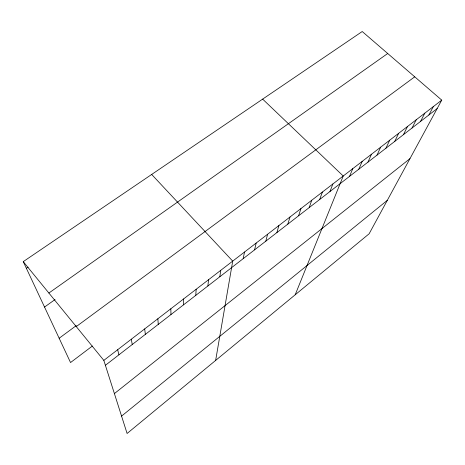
<?xml version="1.0" encoding="UTF-8"?>
<svg xmlns="http://www.w3.org/2000/svg" width="465" height="465" viewBox="0 0 465 465"><rect width="100%" height="100%" fill="white"/><g stroke="black" fill="none" stroke-linecap="round" stroke-linejoin="round"><path stroke-width="0.7" d="M183.46 304.889L183.605 298.937M195.771 295.362L196.172 289.259M207.89 285.981L208.541 279.732M219.829 276.745L220.718 270.351M215.638 360.427L232.709 261.121L151.677 174.451M243.172 258.68L244.52 252.024M254.582 249.85L256.151 243.067M265.829 241.149L267.608 234.244M276.908 232.576L278.89 225.554M287.829 224.124L290.009 216.986M298.588 215.795L300.965 208.553M309.196 207.588L311.759 200.235M319.658 199.497L322.402 192.039M329.97 191.516L332.888 183.966M295.194 294.781L343.228 176.003L262.644 99.121M349.529 176.38L352.778 168.65M358.8 169.208L362.2 161.39M367.954 162.122L371.5 154.223M376.993 155.13L380.684 147.155M385.915 148.225L389.746 140.174M394.727 141.407L398.691 133.286M403.428 134.676L407.52 126.486M412.019 128.026L416.239 119.772M420.5 121.458L424.853 113.14M428.881 114.977L433.351 106.59M441.75 100.126L369.14 233.773L127.096 433.479L103.829 360.375L23.25 261.632L362.229 31.521L441.75 100.126L103.829 360.375M121.568 416.099L387.293 200.357M114.402 393.588L409.961 158.635M105.398 365.292L437.164 108.572M92.384 346.03L70.541 362.549L23.25 261.632M59.154 338.241L76.283 325.61M76.26 326.593L414.734 76.818M44.535 307.051L55.068 299.536M48.883 293.043L387.711 53.504M26.383 268.317L28.133 267.113M117.674 349.715L118.93 354.818M131.293 339.229L132.252 344.513M144.691 328.906L145.353 334.37M157.868 318.757L158.257 324.39M170.841 308.766L170.957 314.561"/></g></svg>
